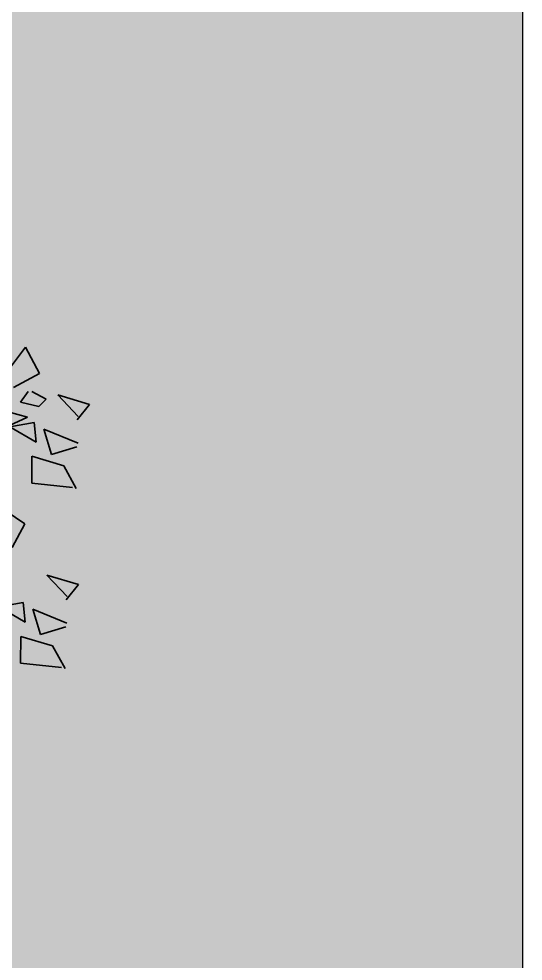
# Model space of a CAD drawing. Extents: x -165 to 197, y 154 to 653.
# Drawn here: x 102.829 to 103.363, y 478.606 to 479.604 of the extents above; entities that cross this region are included whole.
import ezdxf

# ---------------------------------------------------------------- set-up
doc = ezdxf.new("R2010")
doc.units = 0
doc.header["$MEASUREMENT"] = 0
doc.layers.add('0_Palmeiras', color=7, linetype='CONTINUOUS')
doc.layers.add('AIT-VEGETAÇÃO 25', color=92, linetype='CONTINUOUS')
doc.layers.add('AIT-PAREDE', color=4, linetype='CONTINUOUS', lineweight=30)
doc.layers.add('L-shrub', color=74, linetype='CONTINUOUS', lineweight=35)

# ---------------------------------------------------------------- blocks, each defined once
blk = doc.blocks.new('pitosporo')
at = {"layer": 'L-shrub', "color": 81}
for p, q in [((194.3937, 88.9719), (194.4453, 89.0401)), ((194.4453, 89.0401), (194.4832, 88.9694)), ((194.4832, 88.9694), (194.4125, 88.9316)), ((194.452, 88.9206), (194.4313, 88.8913)), ((194.5012, 88.8994), (194.462, 88.9203)), ((194.6181, 88.8856), (194.5323, 88.911)), ((194.5323, 88.911), (194.5878, 88.8531)), ((194.4313, 88.8913), (194.4808, 88.88)), ((194.4808, 88.88), (194.5012, 88.8994)), ((194.585, 88.8436), (194.6181, 88.8856)), ((194.4687, 88.8365), (194.403, 88.8249)), ((194.403, 88.8249), (194.4737, 88.7832)), ((194.4737, 88.7832), (194.4687, 88.8365)), ((194.5158, 88.75), (194.4945, 88.8185)), ((194.4945, 88.8185), (194.5871, 88.7807)), ((194.5843, 88.7712), (194.5158, 88.75)), ((194.4618, 88.6728), (194.4624, 88.7451)), ((194.4624, 88.7451), (194.5483, 88.7197)), ((194.5483, 88.7197), (194.5819, 88.6579)), ((194.5724, 88.6608), (194.4618, 88.6728)), ((194.4435, 88.5622), (194.409, 88.4986)), ((194.5883, 88.3986), (194.5024, 88.424)), ((194.5024, 88.424), (194.5579, 88.3662)), ((194.5551, 88.3566), (194.5883, 88.3986)), ((194.4439, 88.2963), (194.4389, 88.3496)), ((194.4859, 88.2631), (194.4647, 88.3316)), ((194.4647, 88.3316), (194.5573, 88.2938)), ((194.5545, 88.2843), (194.4859, 88.2631)), ((194.5185, 88.2328), (194.5521, 88.171))]:
    blk.add_line(p, q, dxfattribs=at)
at = {"layer": 'L-shrub', "color": 92}
for p, q in [((194.4502, 88.851), (194.3711, 88.8731)), ((194.3897, 88.8229), (194.4502, 88.851)), ((194.4389, 88.3496), (194.3732, 88.3379)), ((194.3732, 88.3379), (194.4439, 88.2963))]:
    blk.add_line(p, q, dxfattribs=at)
at = {"layer": 'L-shrub', "color": 86}
blk.add_line((194.3515, 88.6246), (194.4435, 88.5622), dxfattribs=at)
at = {"layer": 'L-shrub', "color": 98}
for p, q in [((194.4319, 88.1858), (194.4326, 88.2582)), ((194.4326, 88.2582), (194.5185, 88.2328)), ((194.5425, 88.1738), (194.4319, 88.1858))]:
    blk.add_line(p, q, dxfattribs=at)

msp = doc.modelspace()

# ---------------------------------------------------------------- hatches: boundary and pattern name
at = {"layer": 'AIT-VEGETAÇÃO 25'}
h = msp.add_hatch(dxfattribs=at)
h.set_pattern_fill('GRASS', color=256, scale=0.1, angle=-90, style=0)
h.set_pattern_definition([(360, (96.323495, 476.92659), (0.07071068, 0.07071068), [0.01875, -0.12267136]), (315, (96.3235, 476.92659), (0.0707107, 0.0707107), [0.01875, -0.08125]), (45, (96.3235, 476.92659), (-0.0707107, 0.0707107), [0.01875, -0.08125])])
h.paths.add_polyline_path([(103.36221, 485.96103), (101.4735, 485.96103), (101.4735, 485.72659), (101.4735, 484.82659), (101.4735, 484.12659), (101.4735, 483.22659), (101.4735, 482.32659), (96.3235, 482.32659), (96.3235, 481.62659), (97.40526, 481.62659, -0.256039), (97.4738, 481.62659), (101.4735, 481.62659), (101.4735, 479.82659), (96.3235, 479.82659), (96.3235, 479.12659), (101.4735, 479.12659), (101.4735, 478.22659), (101.4735, 476.92659), (103.36248, 476.92659), (103.36285, 478.47569), (103.36221, 478.47569), (103.36221, 484.32047), (103.32331, 484.32047), (103.32331, 484.40922), (103.36221, 484.40922), (103.36221, 484.71103), (103.36221, 484.71103)])

# ---------------------------------------------------------------- linework, layer by layer
at = {"layer": 'AIT-PAREDE', "ltscale": 10}
msp.add_line((103.36221, 484.71103), (103.36221, 478.47569), dxfattribs=at)

# ---------------------------------------------------------------- block references
at = {"layer": '0_Palmeiras', "xscale": 0.3913811035710637, "yscale": 0.3913811035703247, "zscale": 0.391381103570211}
msp.add_blockref('pitosporo', (26.73402, 444.40763, -1646.9354), dxfattribs=at)

doc.saveas('drawing.dxf')
